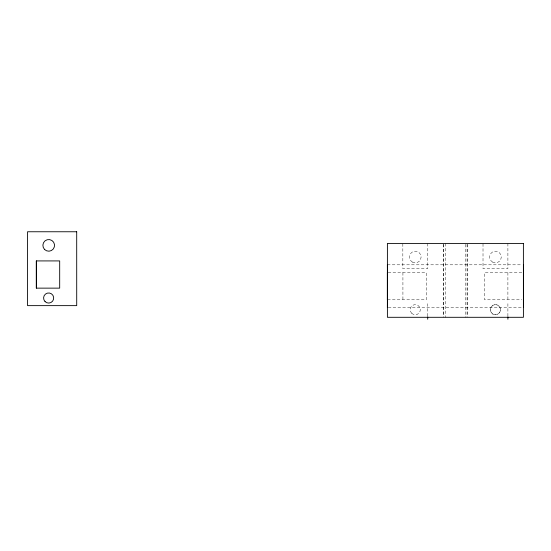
<?xml version="1.0" encoding="UTF-8"?>
<svg xmlns="http://www.w3.org/2000/svg" width="551" height="551" viewBox="0 0 551 551"><rect width="100%" height="100%" fill="white"/><g stroke="black" fill="none" stroke-linecap="round" stroke-linejoin="round"><path stroke-width="0.41" stroke-dasharray="2.75 2.07" d="M387.401 264.811L521.735 264.811M388.18 272.587L426.247 272.587L426.247 299.799L388.18 299.799M521.811 272.587L484.563 272.587L484.563 299.799L521.811 299.799M388.262 307.575L521.735 307.575M507.898 243.425L507.898 268.695L483.013 268.695L483.013 243.425M507.898 272.587L507.898 299.799M507.898 303.691L507.898 315.964M467.544 244.279L467.544 316.439M467.062 244.279L467.062 317.3M465.209 244.279L465.209 317.3M445.601 243.425L445.601 317.3M443.748 244.279L443.748 317.3M443.273 244.279L443.273 316.439M427.714 243.425L427.714 268.695L402.836 268.695L402.836 243.425M427.714 303.691L427.714 315.964M402.919 272.587L402.919 299.799M492.539 262.083A5.834 5.834 0 0 0 501.286 257.035A5.834 5.834 0 0 0 492.539 251.979A5.834 5.834 0 0 0 492.539 262.083M412.362 262.083A5.834 5.834 0 0 0 421.109 257.035A5.834 5.834 0 0 0 412.362 251.979A5.834 5.834 0 0 0 412.362 262.083M411.666 313.264A5.055 5.055 0 0 0 420.124 310.998A5.055 5.055 0 0 0 413.932 304.813A5.055 5.055 0 0 0 411.666 313.264M492.925 314.063A5.055 5.055 0 0 0 500.501 309.69A5.055 5.055 0 0 0 492.925 305.309A5.055 5.055 0 0 0 492.876 314.07A5.055 5.055 0 0 0 500.46 309.69A5.055 5.055 0 0 0 492.876 305.316A5.055 5.055 0 0 0 492.925 314.063"/><path stroke-width="0.83" d="M523.409 243.425L387.401 243.425L387.401 317.3L523.409 317.3L523.395 243.425M36.345 260.919L59.687 260.919L59.687 288.139L36.345 288.139L36.345 260.919L36.359 288.139M387.408 267.676L387.401 264.811L387.401 307.575L387.401 304.71M507.898 316.784L507.898 319.243M427.714 316.784L427.714 319.243M387.367 272.587L387.367 299.799M523.45 265.534L523.45 307.575L523.45 264.811L523.45 265.534M76.713 231.757L27.55 231.757L27.55 305.633L76.713 305.633L76.699 231.757M44.59 249.493A5.834 5.834 0 0 0 54.349 246.876A5.834 5.834 0 0 0 47.207 239.733A5.834 5.834 0 0 0 44.59 249.493M45.065 301.597A5.055 5.055 0 0 0 53.523 299.331A5.055 5.055 0 0 0 47.331 293.139A5.055 5.055 0 0 0 45.065 301.597"/></g></svg>
